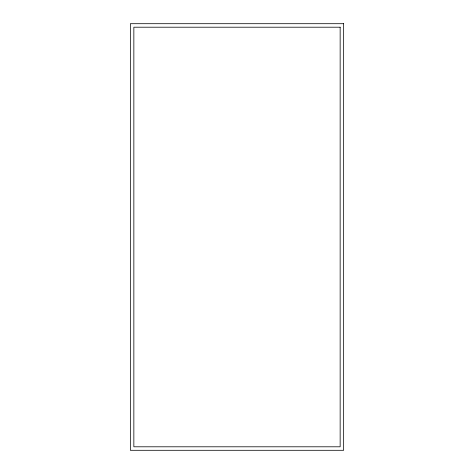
<?xml version="1.0" encoding="UTF-8"?>
<svg xmlns="http://www.w3.org/2000/svg" width="474" height="474" viewBox="0 0 474 474"><rect width="100%" height="100%" fill="white"/><g stroke="black" fill="none" stroke-linecap="round" stroke-linejoin="round"><path stroke-width="0.71" d="M343.65 23.7L130.35 23.7L130.35 450.3L343.65 450.3L343.65 23.7M340.148 27.202L133.852 27.202L133.852 446.798L340.148 446.798L340.148 27.202"/></g></svg>
